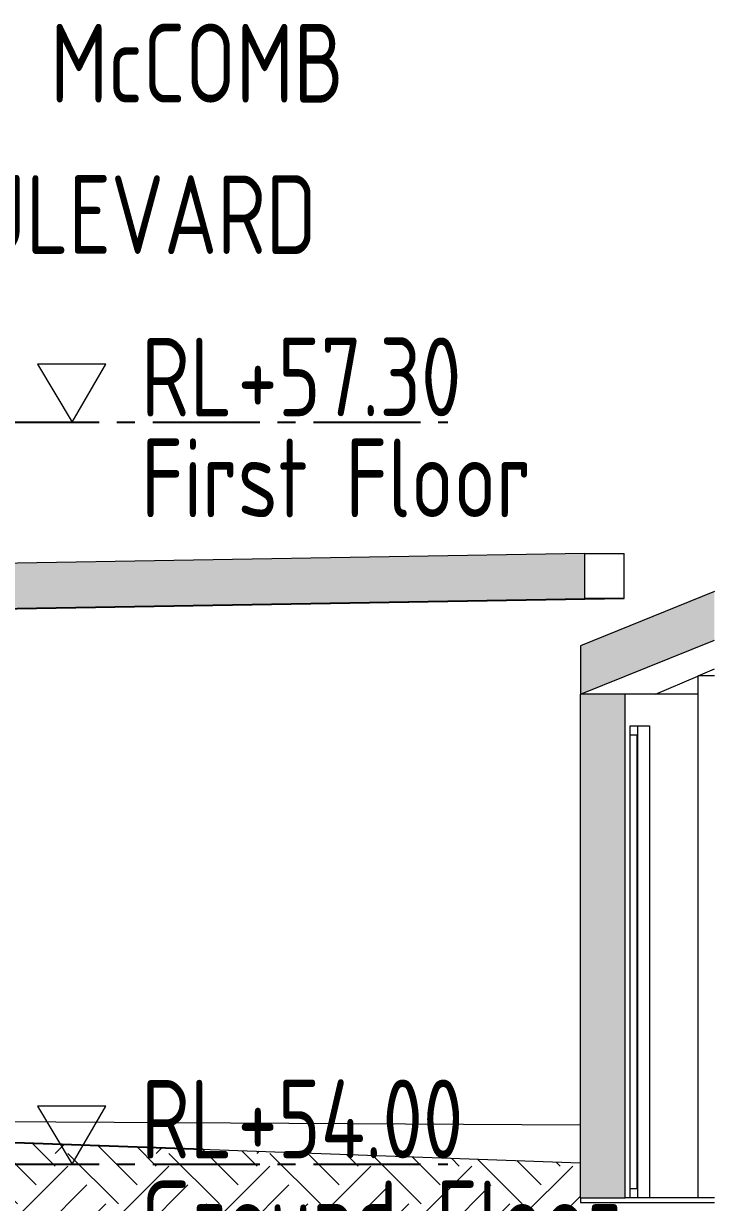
# Model space of a CAD drawing. Header units: millimetres. Extents: x -39027 to 364494, y -35256 to 94895.
# Drawn here: x 333004 to 336076, y 30459 to 35701 of the extents above; entities that cross this region are included whole.
import ezdxf

# ---------------------------------------------------------------- set-up
doc = ezdxf.new("R2010")
doc.units = ezdxf.units.MM
doc.header["$LTSCALE"] = 25
doc.linetypes.add('CENTER2', pattern=[28.575, 19.05, -3.175, 3.175, -3.175])
for name, color, linetype, lineweight in [('A-FLOR-LEVL', 51, 'Continuous', 5), ('A-GLAZ', 3, 'Continuous', 5), ('A-ROOF', 132, 'Continuous', 5), ('A-ROOF-PATT', 251, 'Continuous', 5), ('A-WALL', 2, 'Continuous', 5), ('A-WALL-PATT', 2, 'Continuous', 13), ('C-BLDG-PADS', 91, 'Continuous', 9), ('C-TOPO', 251, 'Continuous', 9), ('G-ANNO-TEXT', 231, 'Continuous', 5)]:
    doc.layers.add(name, color=color, linetype=linetype, lineweight=lineweight)
doc.layers.add('Grid-18', color=6, linetype='CENTER2')
doc.styles.add('ISOCPEUR', font='isocpeur.ttf', dxfattribs={"width": 0.75, "height": 500})

# ---------------------------------------------------------------- blocks, each defined once
blk = doc.blocks.new('WINDOW_fixed_GENERIC - 1400W x 2100H-2571574-RAMP SECTION')
at = {"layer": 'A-GLAZ', "lineweight": 5}
for p, q in [((18366.5, 53850), (18366.5, 55950)), ((18333.1, 55910), (18364.1, 55910)), ((18364.1, 53890), (18364.1, 55910)), ((18364.1, 53890), (18333.1, 53890))]:
    blk.add_line(p, q, dxfattribs=at)
blk = doc.blocks.new('Level - BG_RL_LEVEL HEAD-184847-RAMP SECTION')
at = {"layer": 'A-FLOR-LEVL'}
for p, q in [((15698.2, 54258.2), (15851.8, 54000)), ((16000.9, 54258.2), (15698.2, 54258.2)), ((15851.8, 54000), (16000.9, 54258.2))]:
    blk.add_line(p, q, dxfattribs=at)

msp = doc.modelspace()

# ---------------------------------------------------------------- hatches: boundary and pattern name
at = {"layer": 'A-ROOF-PATT'}
for points in [[(331697.7, 33078.7), (335500.4, 33145), (335500.4, 33345), (331697.7, 33278.8)], [(335480, 32718.7), (336076, 32959.1), (336076, 33174.8), (335480, 32934.4), (335480, 32920.7)]]:
    msp.add_hatch(color=256, dxfattribs=at).paths.add_polyline_path(points, flags=0)
at = {"layer": 'A-WALL-PATT'}
msp.add_hatch(color=256, dxfattribs=at).paths.add_polyline_path([(335507.8, 30478.7), (335679.7, 30478.7), (335679.7, 32718.7), (335479.3, 32718.7), (335479.3, 30478.7)], flags=0)
at = {"layer": 'C-TOPO'}
h = msp.add_hatch(dxfattribs=at)
h.set_pattern_fill('FP_38', color=256, style=0, pattern_type=2)
h.set_pattern_definition([(45, (193501.8, 32921.42), (3e-14, 449.0128), [317.5, -317.5]), (45, (193417.6, 33005.6), (3e-14, 449.0128), [317.5, -317.5]), (45, (193333.43, 33089.8), (3e-14, 449.0128), [317.5, -317.5]), (315, (193557.93, 32921.42), (449.0128, 3e-14), [317.5, -317.5]), (315, (193642.12, 33005.6), (449.0128, 3e-14), [317.5, -317.5]), (315, (193726.3, 33089.8), (449.0128, 3e-14), [317.5, -317.5])])
h.paths.add_polyline_path([(331490.6, 26158.1), (335481.4, 26158.1), (335481.4, 30458.7), (335480, 30458.7), (335479.3, 30634.3), (331640.2, 30773.4), (330807.3, 30828.7), (327062.3, 30828.7), (327062.3, 27578.7), (327058.6, 27578.7), (327058.6, 27428.7), (327062.3, 27428.7), (327062.3, 27408.7), (327058.6, 27408.7), (327058.6, 26158.1), (329788.7, 26158.1)], flags=0)

# ---------------------------------------------------------------- linework, layer by layer
at = {"layer": 'A-ROOF', "lineweight": 15}
for p, q in [((335500.4, 33345), (331697.7, 33278.8)), ((335500.4, 33145), (335500.4, 33345)), ((331697.7, 33078.7), (335500.4, 33145)), ((336076, 33174.8), (335480, 32934.4)), ((335480, 32718.7), (336076, 32959.1)), ((335480, 32934.4), (335480, 32718.7))]:
    msp.add_line(p, q, dxfattribs=at)
at = {"layer": 'A-ROOF'}
for p, q in [((335500.4, 33345), (335674.3, 33345)), ((335674.3, 33145), (335674.3, 33345)), ((331886.5, 33078.7), (335674.3, 33145)), ((335674.3, 33145), (335500.4, 33145)), ((336003.7, 32800.3), (336076, 32831.4)), ((335814.4, 32718.7), (336001.8, 32799.5))]:
    msp.add_line(p, q, dxfattribs=at)
at = {"layer": 'A-WALL'}
for p, q in [((336003.7, 32800.3), (336001.8, 32799.5)), ((336001.8, 32799.5), (336001.8, 30478.7)), ((336076, 32800.3), (336003.7, 32800.3)), ((336001.8, 32718.7), (335679.7, 32718.7)), ((335701.5, 30478.7), (335701.5, 32578.7)), ((335701.5, 32578.7), (335786.7, 32578.7)), ((335786.7, 32578.7), (335786.7, 30478.7))]:
    msp.add_line(p, q, dxfattribs=at)
at = {"layer": 'A-WALL', "lineweight": 15}
for p, q in [((335679.7, 32718.7), (335479.3, 32718.7)), ((335479.3, 32718.7), (335479.3, 30478.7)), ((335679.7, 30478.7), (335679.7, 32718.7)), ((335479.3, 30478.7), (335679.7, 30478.7))]:
    msp.add_line(p, q, dxfattribs=at)
at = {"layer": 'C-BLDG-PADS', "lineweight": 13}
for p, q in [((335480, 30478.7), (335480, 30458.7)), ((336076, 30478.7), (335679.7, 30478.7)), ((335480, 30458.7), (336076, 30458.7))]:
    msp.add_line(p, q, dxfattribs=at)
at = {"layer": 'C-TOPO'}
for p, q in [((335479.3, 30802.9), (331007.8, 30827.5)), ((331640.2, 30773.4), (335479.3, 30634.3))]:
    msp.add_line(p, q, dxfattribs=at)
at = {"layer": 'C-TOPO', "lineweight": 25}
msp.add_line((331640.2, 30773.4), (333803.3, 30695), dxfattribs=at)
at = {"layer": 'Grid-18'}
for p, q in [((301431.4, 33928.7), (334890.4, 33928.7)), ((301431.4, 30628.7), (334890.4, 30628.7))]:
    msp.add_line(p, q, dxfattribs=at)

# ---------------------------------------------------------------- block references
at = {"layer": 'A-FLOR-LEVL'}
for p in [(317368.4, -20071.3), (317368.4, -23371.3)]:
    msp.add_blockref('Level - BG_RL_LEVEL HEAD-184847-RAMP SECTION', p, dxfattribs=at)
at = {"layer": 'A-GLAZ'}
msp.add_blockref('WINDOW_fixed_GENERIC - 1400W x 2100H-2571574-RAMP SECTION', (317368.4, -23371.3), dxfattribs=at)

# ---------------------------------------------------------------- texts
at = {"layer": 'A-FLOR-LEVL', "char_height": 350, "attachment_point": 1, "line_spacing_factor": 1.153846, "style": 'ISOCPEUR'}
for s, insert, width in [('RL', (333526.7, 34304.1), 470.377), ('+57.30', (333955.5, 34305.1), 1184.342), ('First Floor', (333526.7, 33855.3), 2066.298), ('RL', (333526.7, 31004.1), 470.377), ('+54.00', (333955.5, 31005.1), 1217.94), ('Ground Floor', (333526.7, 30555.3), 2473.678)]:
    msp.add_mtext(s, dxfattribs=dict(at, insert=insert, width=width))
at = {"layer": 'G-ANNO-TEXT', "color": 7, "lineweight": 18, "insert": (333323.6, 35700), "char_height": 350, "width": 2536.675, "attachment_point": 2, "line_spacing_factor": 1.153846, "style": 'ISOCPEUR'}
msp.add_mtext('2/33 McCOMB\\PBOULEVARD', dxfattribs=at)

doc.saveas('drawing.dxf')
